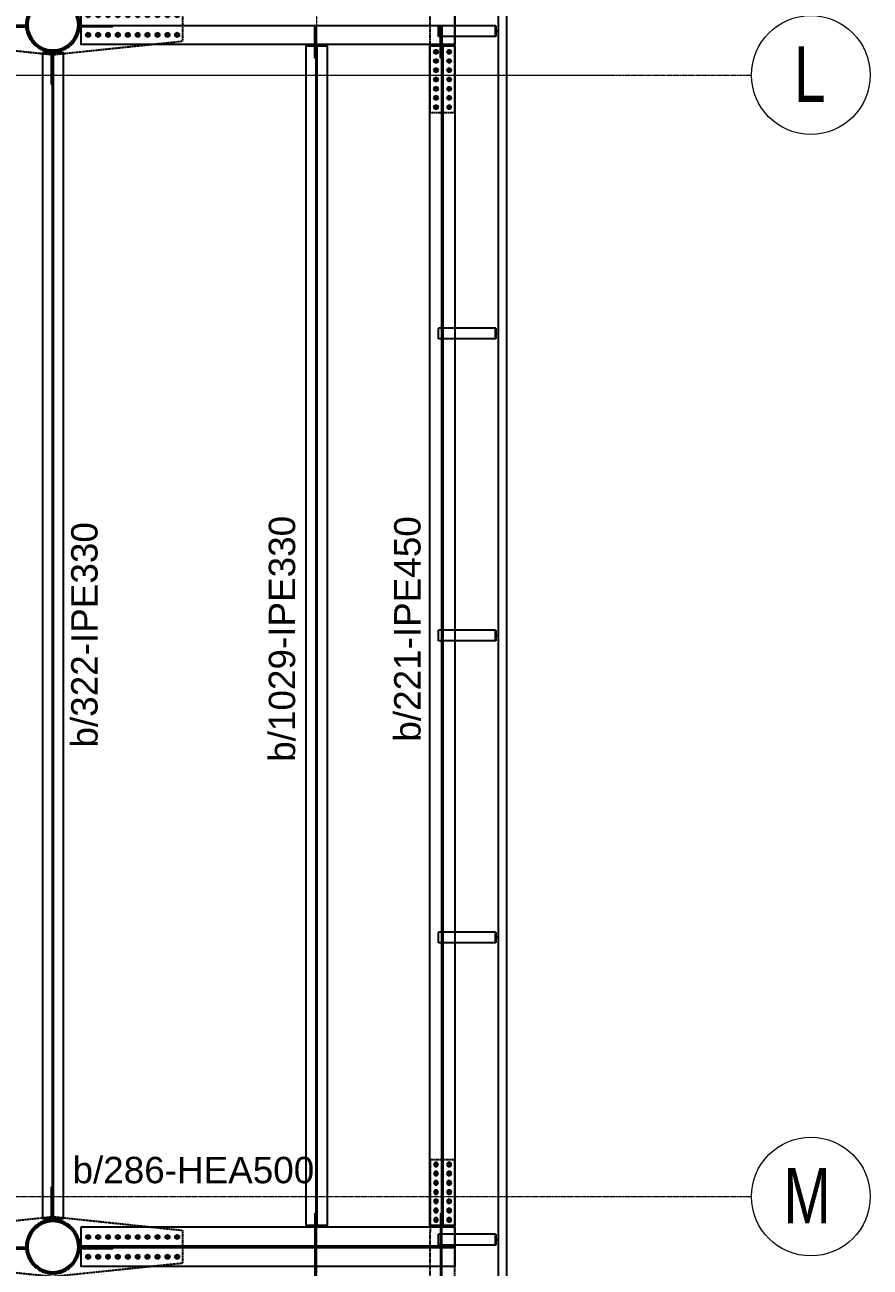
# Model space of a CAD drawing. Header units: millimetres. Extents: x -1715 to 93033, y -21962 to 25119.
# Drawn here: x 86623 to 93033, y 4103 to 13518 of the extents above; entities that cross this region are included whole.
import ezdxf
from ezdxf.enums import TextEntityAlignment as Align

# ---------------------------------------------------------------- set-up
doc = ezdxf.new("R2010")
doc.units = ezdxf.units.MM
doc.header["$LTSCALE"] = 0.4
doc.linetypes.add('DXK_LINE_DOT2', pattern=[3.9198, 1.9599, -1.9599])
doc.linetypes.add('Grid Line', pattern=[3.33375, 1.905, -0.47625, 0.47625, -0.47625])
for name, color, linetype, lineweight in [('0-1', 250, 'Continuous', 5), ('E_COLUMNAS-1', 1, 'Continuous', 25), ('E_EJES', 8, 'Continuous', 9), ('E_EJES-1', 8, 'Grid Line', 9), ('E_TEXTO', 3, 'Continuous', 9), ('E_VIGAS-1', 31, 'Continuous', 25), ('E_VIGAS-2', 252, 'Continuous', 25)]:
    doc.layers.add(name, color=color, linetype=linetype, lineweight=lineweight)
doc.layers.add('A_ALMA', color=255, linetype='Continuous')
doc.layers.add('P-PLATINA', color=6, linetype='Continuous')
doc.styles.add('Swis721 LtCn BT_1', font='swisscl.ttf', dxfattribs={"height": 0.42})
doc.styles.add('VERDANA', font='arial.ttf')

# ---------------------------------------------------------------- blocks, each defined once
blk = doc.blocks.new('EST_SFM_VIGA-METALICA-SECCION-C - EST_SFM_VIGA-METALICA-UPN160-1510871-_14_00m_N_E_-NIVEL-4 DOC')
at = {"layer": 'E_VIGAS-1'}
for p, q in [((11.677, 0.0179), (-11.6899, 0.0179)), ((-11.6899, -0.0471), (11.677, -0.0471))]:
    blk.add_line(p, q, dxfattribs=at)
blk = doc.blocks.new('DCTIB_CNI_EST_MOD-1A-FAC_0001_rvt-1-_14_00m_N_E_-NIVEL-4 DOC')
at = {"layer": 'E_VIGAS-1'}
for p, q in [((3.2605, 157.9541), (3.2605, 158.0361)), ((3.6945, 158.0361), (3.2605, 158.0361)), ((3.6945, 158.0361), (3.6945, 157.9541)), ((3.6945, 157.9541), (3.6945, 158.0361)), ((3.6945, 158.0361), (3.6954, 158.0361)), ((3.7005, 157.9926), (3.6952, 157.9926)), ((3.6953, 157.9976), (3.7005, 157.9976)), ((3.6954, 158.0361), (3.6954, 158.0083)), ((3.7005, 157.9976), (3.7144, 157.9976)), ((3.7144, 157.9926), (3.7005, 157.9926)), ((3.6945, 157.9541), (3.2605, 157.9541)), ((3.6954, 157.9541), (3.6945, 157.9541)), ((3.6954, 157.9819), (3.6954, 157.9541)), ((3.2605, 155.6628), (3.2605, 155.7448)), ((3.6945, 155.7448), (3.2605, 155.7448)), ((3.6945, 155.7448), (3.6945, 155.6628)), ((3.6945, 155.6628), (3.6945, 155.7448)), ((3.6945, 155.7448), (3.6954, 155.7448)), ((3.6954, 155.7448), (3.6954, 155.717)), ((3.6945, 155.6628), (3.2605, 155.6628)), ((3.6954, 155.6628), (3.6945, 155.6628)), ((3.7005, 155.7013), (3.6952, 155.7013)), ((3.6953, 155.7063), (3.7005, 155.7063)), ((3.6954, 155.6906), (3.6954, 155.6628)), ((3.7005, 155.7063), (3.7144, 155.7063)), ((3.7144, 155.7013), (3.7005, 155.7013)), ((3.2605, 153.3743), (3.2605, 153.4563)), ((3.6945, 153.4563), (3.2605, 153.4563)), ((3.6945, 153.3743), (3.2605, 153.3743)), ((3.6945, 153.4563), (3.6945, 153.3743)), ((3.6945, 153.3743), (3.6945, 153.4563)), ((3.6945, 153.4563), (3.6954, 153.4563)), ((3.6954, 153.3743), (3.6945, 153.3743)), ((3.7005, 153.4128), (3.6952, 153.4128)), ((3.6953, 153.4178), (3.7005, 153.4178)), ((3.6954, 153.4563), (3.6954, 153.4285)), ((3.6954, 153.4021), (3.6954, 153.3743)), ((3.7005, 153.4178), (3.7144, 153.4178)), ((3.7144, 153.4128), (3.7005, 153.4128)), ((3.2605, 151.0843), (3.2605, 151.1663)), ((3.6945, 151.1663), (3.2605, 151.1663)), ((3.6945, 151.1663), (3.6945, 151.0843)), ((3.6945, 151.0843), (3.6945, 151.1663)), ((3.6945, 151.1663), (3.6954, 151.1663)), ((3.6952, 151.1278), (3.7005, 151.1278)), ((3.7005, 151.1228), (3.6953, 151.1228)), ((3.6954, 151.1663), (3.6954, 151.1385)), ((3.6954, 151.1121), (3.6954, 151.0843)), ((3.7005, 151.1278), (3.7144, 151.1278)), ((3.7144, 151.1228), (3.7005, 151.1228)), ((3.6945, 151.0843), (3.2605, 151.0843)), ((3.6954, 151.0843), (3.6945, 151.0843)), ((3.2605, 148.7944), (3.2605, 148.8764)), ((3.6945, 148.8764), (3.2605, 148.8764)), ((3.6945, 148.8764), (3.6945, 148.7944)), ((3.6945, 148.7944), (3.6945, 148.8764)), ((3.6945, 148.8764), (3.6954, 148.8764)), ((3.6954, 148.8764), (3.6954, 148.8486)), ((3.6945, 148.7944), (3.2605, 148.7944)), ((3.6954, 148.7944), (3.6945, 148.7944)), ((3.6952, 148.8379), (3.7005, 148.8379)), ((3.7005, 148.8329), (3.6953, 148.8329)), ((3.6954, 148.8222), (3.6954, 148.7944)), ((3.7005, 148.8379), (3.7144, 148.8379)), ((3.7144, 148.8329), (3.7005, 148.8329))]:
    blk.add_line(p, q, dxfattribs=at)
for points, knots in [([(3.6954, 158.0083), (3.6954, 158.0074), (3.6955, 158.0057), (3.6957, 158.0033), (3.6962, 158.0012), (3.6969, 157.9993), (3.6983, 157.9979), (3.6997, 157.9976), (3.7005, 157.9976)], [0, 0, 0, 0, 0.142857, 0.285714, 0.428571, 0.571429, 0.785714, 1, 1, 1, 1]), ([(3.7005, 157.9976), (3.6994, 157.9976), (3.6981, 157.998), (3.6968, 157.9996), (3.6962, 158.0011), (3.6959, 158.0026), (3.6957, 158.0037), (3.6955, 158.0054), (3.6954, 158.007), (3.6954, 158.0083)], [0, 0, 0, 0, 0.285714, 0.428571, 0.571429, 0.678571, 0.732143, 0.785714, 1, 1, 1, 1]), ([(3.6954, 157.9819), (3.6954, 157.9828), (3.6955, 157.9845), (3.6957, 157.9869), (3.6962, 157.989), (3.6969, 157.9909), (3.6983, 157.9923), (3.6997, 157.9926), (3.7005, 157.9926)], [0, 0, 0, 0, 0.142857, 0.285714, 0.428571, 0.571429, 0.785714, 1, 1, 1, 1]), ([(3.7005, 157.9926), (3.6994, 157.9926), (3.6981, 157.9922), (3.6968, 157.9906), (3.6962, 157.9891), (3.6959, 157.9876), (3.6957, 157.9865), (3.6955, 157.9848), (3.6954, 157.9832), (3.6954, 157.9819)], [0, 0, 0, 0, 0.285714, 0.428571, 0.571429, 0.678571, 0.732143, 0.785714, 1, 1, 1, 1]), ([(3.6954, 155.717), (3.6954, 155.7161), (3.6955, 155.7144), (3.6957, 155.712), (3.6962, 155.7099), (3.6969, 155.7079), (3.6983, 155.7066), (3.6997, 155.7063), (3.7005, 155.7063)], [0, 0, 0, 0, 0.142857, 0.285714, 0.428571, 0.571429, 0.785714, 1, 1, 1, 1]), ([(3.7005, 155.7063), (3.6994, 155.7063), (3.6981, 155.7067), (3.6968, 155.7082), (3.6962, 155.7098), (3.6959, 155.7112), (3.6957, 155.7123), (3.6955, 155.7141), (3.6954, 155.7157), (3.6954, 155.717)], [0, 0, 0, 0, 0.285714, 0.428571, 0.571429, 0.678571, 0.732143, 0.785714, 1, 1, 1, 1]), ([(3.6954, 155.6906), (3.6954, 155.6914), (3.6955, 155.6931), (3.6957, 155.6955), (3.6962, 155.6976), (3.6969, 155.6996), (3.6983, 155.701), (3.6997, 155.7013), (3.7005, 155.7013)], [0, 0, 0, 0, 0.142857, 0.285714, 0.428571, 0.571429, 0.785714, 1, 1, 1, 1]), ([(3.7005, 155.7013), (3.6994, 155.7013), (3.6981, 155.7009), (3.6968, 155.6993), (3.6962, 155.6978), (3.6959, 155.6963), (3.6957, 155.6952), (3.6955, 155.6934), (3.6954, 155.6918), (3.6954, 155.6906)], [0, 0, 0, 0, 0.285714, 0.428571, 0.571429, 0.678571, 0.732143, 0.785714, 1, 1, 1, 1]), ([(3.6954, 153.4285), (3.6954, 153.4276), (3.6955, 153.4259), (3.6957, 153.4235), (3.6962, 153.4214), (3.6969, 153.4194), (3.6983, 153.4181), (3.6997, 153.4178), (3.7005, 153.4178)], [0, 0, 0, 0, 0.142857, 0.285714, 0.428571, 0.571429, 0.785714, 1, 1, 1, 1]), ([(3.7005, 153.4178), (3.6994, 153.4178), (3.6981, 153.4182), (3.6968, 153.4197), (3.6962, 153.4213), (3.6959, 153.4227), (3.6957, 153.4238), (3.6955, 153.4256), (3.6954, 153.4272), (3.6954, 153.4285)], [0, 0, 0, 0, 0.285714, 0.428571, 0.571429, 0.678571, 0.732143, 0.785714, 1, 1, 1, 1]), ([(3.6954, 153.4021), (3.6954, 153.4029), (3.6955, 153.4046), (3.6957, 153.407), (3.6962, 153.4091), (3.6969, 153.4111), (3.6983, 153.4125), (3.6997, 153.4128), (3.7005, 153.4128)], [0, 0, 0, 0, 0.142857, 0.285714, 0.428571, 0.571429, 0.785714, 1, 1, 1, 1]), ([(3.7005, 153.4128), (3.6994, 153.4128), (3.6981, 153.4124), (3.6968, 153.4108), (3.6962, 153.4093), (3.6959, 153.4078), (3.6957, 153.4067), (3.6955, 153.4049), (3.6954, 153.4033), (3.6954, 153.4021)], [0, 0, 0, 0, 0.285714, 0.428571, 0.571429, 0.678571, 0.732143, 0.785714, 1, 1, 1, 1]), ([(3.6954, 151.1385), (3.6954, 151.1377), (3.6955, 151.136), (3.6957, 151.1336), (3.6962, 151.1315), (3.6969, 151.1295), (3.6983, 151.1281), (3.6997, 151.1278), (3.7005, 151.1278)], [0, 0, 0, 0, 0.142857, 0.285714, 0.428571, 0.571429, 0.785714, 1, 1, 1, 1]), ([(3.7005, 151.1278), (3.6994, 151.1278), (3.6981, 151.1282), (3.6968, 151.1298), (3.6962, 151.1313), (3.6959, 151.1328), (3.6957, 151.1339), (3.6955, 151.1357), (3.6954, 151.1373), (3.6954, 151.1385)], [0, 0, 0, 0, 0.285714, 0.428571, 0.571429, 0.678571, 0.732143, 0.785714, 1, 1, 1, 1]), ([(3.6954, 151.1121), (3.6954, 151.113), (3.6955, 151.1147), (3.6957, 151.1171), (3.6962, 151.1192), (3.6969, 151.1212), (3.6983, 151.1225), (3.6997, 151.1228), (3.7005, 151.1228)], [0, 0, 0, 0, 0.142857, 0.285714, 0.428571, 0.571429, 0.785714, 1, 1, 1, 1]), ([(3.7005, 151.1228), (3.6994, 151.1228), (3.6981, 151.1224), (3.6968, 151.1209), (3.6962, 151.1193), (3.6959, 151.1179), (3.6957, 151.1168), (3.6955, 151.115), (3.6954, 151.1134), (3.6954, 151.1121)], [0, 0, 0, 0, 0.285714, 0.428571, 0.571429, 0.678571, 0.732143, 0.785714, 1, 1, 1, 1]), ([(3.6954, 148.8486), (3.6954, 148.8478), (3.6955, 148.8461), (3.6957, 148.8437), (3.6962, 148.8416), (3.6969, 148.8396), (3.6983, 148.8382), (3.6997, 148.8379), (3.7005, 148.8379)], [0, 0, 0, 0, 0.142857, 0.285714, 0.428571, 0.571429, 0.785714, 1, 1, 1, 1]), ([(3.7005, 148.8379), (3.6994, 148.8379), (3.6981, 148.8383), (3.6968, 148.8399), (3.6962, 148.8414), (3.6959, 148.8429), (3.6957, 148.844), (3.6955, 148.8457), (3.6954, 148.8473), (3.6954, 148.8486)], [0, 0, 0, 0, 0.285714, 0.428571, 0.571429, 0.678571, 0.732143, 0.785714, 1, 1, 1, 1]), ([(3.6954, 148.8222), (3.6954, 148.8231), (3.6955, 148.8248), (3.6957, 148.8272), (3.6962, 148.8293), (3.6969, 148.8312), (3.6983, 148.8326), (3.6997, 148.8329), (3.7005, 148.8329)], [0, 0, 0, 0, 0.142857, 0.285714, 0.428571, 0.571429, 0.785714, 1, 1, 1, 1]), ([(3.7005, 148.8329), (3.6994, 148.8329), (3.6981, 148.8325), (3.6968, 148.8309), (3.6962, 148.8294), (3.6959, 148.828), (3.6957, 148.8268), (3.6955, 148.8251), (3.6954, 148.8235), (3.6954, 148.8222)], [0, 0, 0, 0, 0.285714, 0.428571, 0.571429, 0.678571, 0.732143, 0.785714, 1, 1, 1, 1])]:
    blk.add_open_spline(points, degree=3, knots=knots, dxfattribs=at)
at = {"layer": 'E_VIGAS-1', "rotation": 269.9999999999999}
blk.add_blockref('EST_SFM_VIGA-METALICA-SECCION-C - EST_SFM_VIGA-METALICA-UPN160-1510871-_14_00m_N_E_-NIVEL-4 DOC', (3.7616, 153.4061), dxfattribs=at)
blk = doc.blocks.new('Grid - CNI_NOMBRE EJES-372759-_14_00m_N_E_-NIVEL-4 DOC')
at = {"layer": 'E_EJES'}
blk.add_circle((0, 0), 0.003, dxfattribs=at)
blk = doc.blocks.new('EST_SCM_COLUMNA-METALICA-SECCION-CIRCULAR - EST_SCM_COLUMNA-TUBULAR-CIRCULAR_PTEØ_16__e_12_7mm-V12-_14_00m_N_E_-NIVEL-4 DOC')
at = {"layer": 'E_COLUMNAS-1'}
for radius, start, end in [(0.2032, 0, 180), (0.1905, 0, 180), (0.2032, 180, 0), (0.1905, 180, 0)]:
    blk.add_arc((0, 0), radius, start, end, dxfattribs=at)
blk = doc.blocks.new('Bolt-72226993-2796 - 1511')
at = {"color": 253, "linetype": 'Continuous'}
for p, q in [((95976.3, 14384.4), (95991.3, 14393.1)), ((95976.3, 14367.1), (95976.3, 14384.4)), ((95991.3, 14358.5), (95976.3, 14367.1)), ((95991.3, 14393.1), (96006.3, 14384.4)), ((96006.3, 14367.1), (95991.3, 14358.5)), ((96006.3, 14384.4), (96006.3, 14367.1)), ((96051.3, 14384.4), (96066.3, 14393.1)), ((96051.3, 14367.1), (96051.3, 14384.4)), ((96066.3, 14358.5), (96051.3, 14367.1)), ((96066.3, 14393.1), (96081.3, 14384.4)), ((96081.3, 14367.1), (96066.3, 14358.5)), ((96081.3, 14384.4), (96081.3, 14367.1)), ((96126.3, 14384.4), (96141.3, 14393.1)), ((96126.3, 14367.1), (96126.3, 14384.4)), ((96141.3, 14358.5), (96126.3, 14367.1)), ((96141.3, 14393.1), (96156.3, 14384.4)), ((96156.3, 14367.1), (96141.3, 14358.5)), ((96156.3, 14384.4), (96156.3, 14367.1)), ((96201.3, 14384.4), (96216.3, 14393.1)), ((96201.3, 14367.1), (96201.3, 14384.4)), ((96216.3, 14358.5), (96201.3, 14367.1)), ((96216.3, 14393.1), (96231.3, 14384.4)), ((96231.3, 14367.1), (96216.3, 14358.5)), ((96231.3, 14384.4), (96231.3, 14367.1)), ((96276.3, 14384.4), (96291.3, 14393.1)), ((96276.3, 14367.1), (96276.3, 14384.4)), ((96291.3, 14358.5), (96276.3, 14367.1)), ((96291.3, 14393.1), (96306.3, 14384.4)), ((96306.3, 14367.1), (96291.3, 14358.5)), ((96306.3, 14384.4), (96306.3, 14367.1)), ((96351.3, 14384.4), (96366.3, 14393.1)), ((96351.3, 14367.1), (96351.3, 14384.4)), ((96366.3, 14358.5), (96351.3, 14367.1)), ((96366.3, 14393.1), (96381.3, 14384.4)), ((96381.3, 14367.1), (96366.3, 14358.5)), ((96381.3, 14384.4), (96381.3, 14367.1)), ((96426.3, 14384.4), (96441.3, 14393.1)), ((96426.3, 14367.1), (96426.3, 14384.4)), ((96441.3, 14358.5), (96426.3, 14367.1)), ((96441.3, 14393.1), (96456.3, 14384.4)), ((96456.3, 14367.1), (96441.3, 14358.5)), ((96456.3, 14384.4), (96456.3, 14367.1)), ((96501.3, 14384.4), (96516.3, 14393.1)), ((96501.3, 14367.1), (96501.3, 14384.4)), ((96516.3, 14358.5), (96501.3, 14367.1)), ((96516.3, 14393.1), (96531.3, 14384.4)), ((96531.3, 14367.1), (96516.3, 14358.5)), ((96531.3, 14384.4), (96531.3, 14367.1)), ((96576.3, 14384.4), (96591.3, 14393.1)), ((96576.3, 14367.1), (96576.3, 14384.4)), ((96591.3, 14358.5), (96576.3, 14367.1)), ((96591.3, 14393.1), (96606.3, 14384.4)), ((96606.3, 14367.1), (96591.3, 14358.5)), ((96606.3, 14384.4), (96606.3, 14367.1)), ((96651.3, 14384.4), (96666.3, 14393.1)), ((96651.3, 14367.1), (96651.3, 14384.4)), ((96666.3, 14358.5), (96651.3, 14367.1)), ((96666.3, 14393.1), (96681.3, 14384.4)), ((96681.3, 14367.1), (96666.3, 14358.5)), ((96681.3, 14384.4), (96681.3, 14367.1)), ((95976.3, 14234.4), (95991.3, 14243.1)), ((95976.3, 14217.1), (95976.3, 14234.4)), ((95991.3, 14208.5), (95976.3, 14217.1)), ((95991.3, 14243.1), (96006.3, 14234.4)), ((96006.3, 14217.1), (95991.3, 14208.5)), ((96006.3, 14234.4), (96006.3, 14217.1)), ((96051.3, 14234.4), (96066.3, 14243.1)), ((96051.3, 14217.1), (96051.3, 14234.4)), ((96066.3, 14208.5), (96051.3, 14217.1)), ((96066.3, 14243.1), (96081.3, 14234.4)), ((96081.3, 14217.1), (96066.3, 14208.5)), ((96081.3, 14234.4), (96081.3, 14217.1)), ((96126.3, 14234.4), (96141.3, 14243.1)), ((96126.3, 14217.1), (96126.3, 14234.4)), ((96141.3, 14208.5), (96126.3, 14217.1)), ((96141.3, 14243.1), (96156.3, 14234.4)), ((96156.3, 14217.1), (96141.3, 14208.5)), ((96156.3, 14234.4), (96156.3, 14217.1)), ((96201.3, 14234.4), (96216.3, 14243.1)), ((96201.3, 14217.1), (96201.3, 14234.4)), ((96216.3, 14208.5), (96201.3, 14217.1)), ((96216.3, 14243.1), (96231.3, 14234.4)), ((96231.3, 14217.1), (96216.3, 14208.5)), ((96231.3, 14234.4), (96231.3, 14217.1)), ((96276.3, 14234.4), (96291.3, 14243.1)), ((96276.3, 14217.1), (96276.3, 14234.4)), ((96291.3, 14208.5), (96276.3, 14217.1)), ((96291.3, 14243.1), (96306.3, 14234.4)), ((96306.3, 14217.1), (96291.3, 14208.5)), ((96306.3, 14234.4), (96306.3, 14217.1)), ((96351.3, 14234.4), (96366.3, 14243.1)), ((96351.3, 14217.1), (96351.3, 14234.4)), ((96366.3, 14208.5), (96351.3, 14217.1)), ((96366.3, 14243.1), (96381.3, 14234.4)), ((96381.3, 14217.1), (96366.3, 14208.5)), ((96381.3, 14234.4), (96381.3, 14217.1)), ((96426.3, 14234.4), (96441.3, 14243.1)), ((96426.3, 14217.1), (96426.3, 14234.4)), ((96441.3, 14208.5), (96426.3, 14217.1)), ((96441.3, 14243.1), (96456.3, 14234.4)), ((96456.3, 14217.1), (96441.3, 14208.5)), ((96456.3, 14234.4), (96456.3, 14217.1)), ((96501.3, 14234.4), (96516.3, 14243.1)), ((96501.3, 14217.1), (96501.3, 14234.4)), ((96516.3, 14208.5), (96501.3, 14217.1)), ((96516.3, 14243.1), (96531.3, 14234.4)), ((96531.3, 14217.1), (96516.3, 14208.5)), ((96531.3, 14234.4), (96531.3, 14217.1)), ((96576.3, 14234.4), (96591.3, 14243.1)), ((96576.3, 14217.1), (96576.3, 14234.4)), ((96591.3, 14208.5), (96576.3, 14217.1)), ((96591.3, 14243.1), (96606.3, 14234.4)), ((96606.3, 14217.1), (96591.3, 14208.5)), ((96606.3, 14234.4), (96606.3, 14217.1)), ((96651.3, 14234.4), (96666.3, 14243.1)), ((96651.3, 14217.1), (96651.3, 14234.4)), ((96666.3, 14208.5), (96651.3, 14217.1)), ((96666.3, 14243.1), (96681.3, 14234.4)), ((96681.3, 14217.1), (96666.3, 14208.5)), ((96681.3, 14234.4), (96681.3, 14217.1))]:
    blk.add_line(p, q, dxfattribs=at)
for centre, radius, start, end in [((95991.3, 14375.8), 11.5, 18, 198), ((95991.3, 14375.8), 11.5, 198, 18), ((95991.3, 14375.8), 10, 90, 270), ((95991.3, 14375.8), 10, 270, 90), ((96066.3, 14375.8), 11.5, 18, 198), ((96066.3, 14375.8), 11.5, 198, 18), ((96066.3, 14375.8), 10, 90, 270), ((96066.3, 14375.8), 10, 270, 90), ((96141.3, 14375.8), 11.5, 18, 198), ((96141.3, 14375.8), 11.5, 198, 18), ((96141.3, 14375.8), 10, 90, 270), ((96141.3, 14375.8), 10, 270, 90), ((96216.3, 14375.8), 11.5, 18, 198), ((96216.3, 14375.8), 11.5, 198, 18), ((96216.3, 14375.8), 10, 90, 270), ((96216.3, 14375.8), 10, 270, 90), ((96291.3, 14375.8), 11.5, 18, 198), ((96291.3, 14375.8), 11.5, 198, 18), ((96291.3, 14375.8), 10, 90, 270), ((96291.3, 14375.8), 10, 270, 90), ((96366.3, 14375.8), 11.5, 18, 198), ((96366.3, 14375.8), 11.5, 198, 18), ((96366.3, 14375.8), 10, 90, 270), ((96366.3, 14375.8), 10, 270, 90), ((96441.3, 14375.8), 11.5, 18, 198), ((96441.3, 14375.8), 11.5, 198, 18), ((96441.3, 14375.8), 10, 90, 270), ((96441.3, 14375.8), 10, 270, 90), ((96516.3, 14375.8), 11.5, 18, 198), ((96516.3, 14375.8), 11.5, 198, 18), ((96516.3, 14375.8), 10, 90, 270), ((96516.3, 14375.8), 10, 270, 90), ((96591.3, 14375.8), 11.5, 18, 198), ((96591.3, 14375.8), 11.5, 198, 18), ((96591.3, 14375.8), 10, 90, 270), ((96591.3, 14375.8), 10, 270, 90), ((96666.3, 14375.8), 11.5, 18, 198), ((96666.3, 14375.8), 11.5, 198, 18), ((96666.3, 14375.8), 10, 90, 270), ((96666.3, 14375.8), 10, 270, 90), ((95991.3, 14225.8), 11.5, 18, 198), ((95991.3, 14225.8), 11.5, 198, 18), ((95991.3, 14225.8), 10, 90, 270), ((95991.3, 14225.8), 10, 270, 90), ((96066.3, 14225.8), 11.5, 18, 198), ((96066.3, 14225.8), 11.5, 198, 18), ((96066.3, 14225.8), 10, 90, 270), ((96066.3, 14225.8), 10, 270, 90), ((96141.3, 14225.8), 11.5, 18, 198), ((96141.3, 14225.8), 11.5, 198, 18), ((96141.3, 14225.8), 10, 90, 270), ((96141.3, 14225.8), 10, 270, 90), ((96216.3, 14225.8), 11.5, 18, 198), ((96216.3, 14225.8), 11.5, 198, 18), ((96216.3, 14225.8), 10, 90, 270), ((96216.3, 14225.8), 10, 270, 90), ((96291.3, 14225.8), 11.5, 18, 198), ((96291.3, 14225.8), 11.5, 198, 18), ((96291.3, 14225.8), 10, 90, 270), ((96291.3, 14225.8), 10, 270, 90), ((96366.3, 14225.8), 11.5, 18, 198), ((96366.3, 14225.8), 11.5, 198, 18), ((96366.3, 14225.8), 10, 90, 270), ((96366.3, 14225.8), 10, 270, 90), ((96441.3, 14225.8), 11.5, 18, 198), ((96441.3, 14225.8), 11.5, 198, 18), ((96441.3, 14225.8), 10, 90, 270), ((96441.3, 14225.8), 10, 270, 90), ((96516.3, 14225.8), 11.5, 18, 198), ((96516.3, 14225.8), 11.5, 198, 18), ((96516.3, 14225.8), 10, 90, 270), ((96516.3, 14225.8), 10, 270, 90), ((96591.3, 14225.8), 11.5, 18, 198), ((96591.3, 14225.8), 11.5, 198, 18), ((96591.3, 14225.8), 10, 90, 270), ((96591.3, 14225.8), 10, 270, 90), ((96666.3, 14225.8), 11.5, 18, 198), ((96666.3, 14225.8), 11.5, 198, 18), ((96666.3, 14225.8), 10, 90, 270), ((96666.3, 14225.8), 10, 270, 90)]:
    blk.add_arc(centre, radius, start, end, dxfattribs=at)
blk = doc.blocks.new('Part-72226993-2798 - 1511')
at = {"color": 253, "linetype": 'DXK_LINE_DOT2'}
for p, q in [((94740.4, 14425.8), (95723.1, 14530)), ((95723.1, 14530), (96706.3, 14426.1)), ((94740.4, 14175.8), (94740.4, 14425.8)), ((96706.3, 14426.1), (96706.3, 14176.1)), ((95723.3, 14074), (94740.4, 14175.8)), ((96706.3, 14176.1), (95723.3, 14074))]:
    blk.add_line(p, q, dxfattribs=at)
for start, end in [(80, 260), (260, 80)]:
    blk.add_arc((95723.3, 14302), 206, start, end, dxfattribs=at)
blk = doc.blocks.new('Part-72226993-2814 - 1511')
at = {"color": 253, "linetype": 'DXK_LINE_DOT2'}
for p, q in [((94744.4, 23685.7), (95727.1, 23789.9)), ((95727.1, 23789.9), (96710.3, 23686)), ((94744.4, 23435.7), (94744.4, 23685.7)), ((96710.3, 23686), (96710.3, 23436)), ((95727.3, 23333.9), (94744.4, 23435.7)), ((96710.3, 23436), (95727.3, 23333.9))]:
    blk.add_line(p, q, dxfattribs=at)
for start, end in [(80, 260), (260, 80)]:
    blk.add_arc((95727.3, 23561.9), 206, start, end, dxfattribs=at)
blk = doc.blocks.new('Bolt-72226993-2820 - 1511')
at = {"color": 253, "linetype": 'Continuous'}
for p, q in [((95980.3, 23644.4), (95995.3, 23653)), ((95980.3, 23627), (95980.3, 23644.4)), ((95995.3, 23653), (96010.3, 23644.4)), ((96010.3, 23644.4), (96010.3, 23627)), ((96055.3, 23644.4), (96070.3, 23653)), ((96055.3, 23627), (96055.3, 23644.4)), ((96070.3, 23653), (96085.3, 23644.4)), ((96085.3, 23644.4), (96085.3, 23627)), ((96130.3, 23644.4), (96145.3, 23653)), ((96130.3, 23627), (96130.3, 23644.4)), ((96145.3, 23653), (96160.3, 23644.4)), ((96160.3, 23644.4), (96160.3, 23627)), ((96205.3, 23644.4), (96220.3, 23653)), ((96205.3, 23627), (96205.3, 23644.4)), ((96220.3, 23653), (96235.3, 23644.4)), ((96235.3, 23644.4), (96235.3, 23627)), ((96280.3, 23644.4), (96295.3, 23653)), ((96280.3, 23627), (96280.3, 23644.4)), ((96295.3, 23653), (96310.3, 23644.4)), ((96310.3, 23644.4), (96310.3, 23627)), ((96355.3, 23644.4), (96370.3, 23653)), ((96355.3, 23627), (96355.3, 23644.4)), ((96370.3, 23653), (96385.3, 23644.4)), ((96385.3, 23644.4), (96385.3, 23627)), ((96430.3, 23644.4), (96445.3, 23653)), ((96430.3, 23627), (96430.3, 23644.4)), ((96445.3, 23653), (96460.3, 23644.4)), ((96460.3, 23644.4), (96460.3, 23627)), ((96505.3, 23644.4), (96520.3, 23653)), ((96505.3, 23627), (96505.3, 23644.4)), ((96520.3, 23653), (96535.3, 23644.4)), ((96535.3, 23644.4), (96535.3, 23627)), ((96580.3, 23644.4), (96595.3, 23653)), ((96580.3, 23627), (96580.3, 23644.4)), ((96595.3, 23653), (96610.3, 23644.4)), ((96610.3, 23644.4), (96610.3, 23627)), ((96655.3, 23644.4), (96670.3, 23653)), ((96655.3, 23627), (96655.3, 23644.4)), ((96670.3, 23653), (96685.3, 23644.4)), ((96685.3, 23644.4), (96685.3, 23627)), ((95995.3, 23618.4), (95980.3, 23627)), ((96010.3, 23627), (95995.3, 23618.4)), ((96070.3, 23618.4), (96055.3, 23627)), ((96085.3, 23627), (96070.3, 23618.4)), ((96145.3, 23618.4), (96130.3, 23627)), ((96160.3, 23627), (96145.3, 23618.4)), ((96220.3, 23618.4), (96205.3, 23627)), ((96235.3, 23627), (96220.3, 23618.4)), ((96295.3, 23618.4), (96280.3, 23627)), ((96310.3, 23627), (96295.3, 23618.4)), ((96370.3, 23618.4), (96355.3, 23627)), ((96385.3, 23627), (96370.3, 23618.4)), ((96445.3, 23618.4), (96430.3, 23627)), ((96460.3, 23627), (96445.3, 23618.4)), ((96520.3, 23618.4), (96505.3, 23627)), ((96535.3, 23627), (96520.3, 23618.4)), ((96595.3, 23618.4), (96580.3, 23627)), ((96610.3, 23627), (96595.3, 23618.4)), ((96670.3, 23618.4), (96655.3, 23627)), ((96685.3, 23627), (96670.3, 23618.4)), ((95980.3, 23494.4), (95995.3, 23503)), ((95980.3, 23477), (95980.3, 23494.4)), ((95995.3, 23468.4), (95980.3, 23477)), ((95995.3, 23503), (96010.3, 23494.4)), ((96010.3, 23477), (95995.3, 23468.4)), ((96010.3, 23494.4), (96010.3, 23477)), ((96055.3, 23494.4), (96070.3, 23503)), ((96055.3, 23477), (96055.3, 23494.4)), ((96070.3, 23468.4), (96055.3, 23477)), ((96070.3, 23503), (96085.3, 23494.4)), ((96085.3, 23477), (96070.3, 23468.4)), ((96085.3, 23494.4), (96085.3, 23477)), ((96130.3, 23494.4), (96145.3, 23503)), ((96130.3, 23477), (96130.3, 23494.4)), ((96145.3, 23468.4), (96130.3, 23477)), ((96145.3, 23503), (96160.3, 23494.4)), ((96160.3, 23477), (96145.3, 23468.4)), ((96160.3, 23494.4), (96160.3, 23477)), ((96205.3, 23494.4), (96220.3, 23503)), ((96205.3, 23477), (96205.3, 23494.4)), ((96220.3, 23468.4), (96205.3, 23477)), ((96220.3, 23503), (96235.3, 23494.4)), ((96235.3, 23477), (96220.3, 23468.4)), ((96235.3, 23494.4), (96235.3, 23477)), ((96280.3, 23494.4), (96295.3, 23503)), ((96280.3, 23477), (96280.3, 23494.4)), ((96295.3, 23468.4), (96280.3, 23477)), ((96295.3, 23503), (96310.3, 23494.4)), ((96310.3, 23477), (96295.3, 23468.4)), ((96310.3, 23494.4), (96310.3, 23477)), ((96355.3, 23494.4), (96370.3, 23503)), ((96355.3, 23477), (96355.3, 23494.4)), ((96370.3, 23468.4), (96355.3, 23477)), ((96370.3, 23503), (96385.3, 23494.4)), ((96385.3, 23477), (96370.3, 23468.4)), ((96385.3, 23494.4), (96385.3, 23477)), ((96430.3, 23494.4), (96445.3, 23503)), ((96430.3, 23477), (96430.3, 23494.4)), ((96445.3, 23468.4), (96430.3, 23477)), ((96445.3, 23503), (96460.3, 23494.4)), ((96460.3, 23477), (96445.3, 23468.4)), ((96460.3, 23494.4), (96460.3, 23477)), ((96505.3, 23494.4), (96520.3, 23503)), ((96505.3, 23477), (96505.3, 23494.4)), ((96520.3, 23468.4), (96505.3, 23477)), ((96520.3, 23503), (96535.3, 23494.4)), ((96535.3, 23477), (96520.3, 23468.4)), ((96535.3, 23494.4), (96535.3, 23477)), ((96580.3, 23494.4), (96595.3, 23503)), ((96580.3, 23477), (96580.3, 23494.4)), ((96595.3, 23468.4), (96580.3, 23477)), ((96595.3, 23503), (96610.3, 23494.4)), ((96610.3, 23477), (96595.3, 23468.4)), ((96610.3, 23494.4), (96610.3, 23477)), ((96655.3, 23494.4), (96670.3, 23503)), ((96655.3, 23477), (96655.3, 23494.4)), ((96670.3, 23468.4), (96655.3, 23477)), ((96670.3, 23503), (96685.3, 23494.4)), ((96685.3, 23477), (96670.3, 23468.4)), ((96685.3, 23494.4), (96685.3, 23477))]:
    blk.add_line(p, q, dxfattribs=at)
for centre, radius, start, end in [((95995.3, 23635.7), 11.5, 18, 198), ((95995.3, 23635.7), 11.5, 198, 18), ((95995.3, 23635.7), 10, 90, 270), ((95995.3, 23635.7), 10, 270, 90), ((96070.3, 23635.7), 11.5, 18, 198), ((96070.3, 23635.7), 11.5, 198, 18), ((96070.3, 23635.7), 10, 90, 270), ((96070.3, 23635.7), 10, 270, 90), ((96145.3, 23635.7), 11.5, 18, 198), ((96145.3, 23635.7), 11.5, 198, 18), ((96145.3, 23635.7), 10, 90, 270), ((96145.3, 23635.7), 10, 270, 90), ((96220.3, 23635.7), 11.5, 18, 198), ((96220.3, 23635.7), 11.5, 198, 18), ((96220.3, 23635.7), 10, 90, 270), ((96220.3, 23635.7), 10, 270, 90), ((96295.3, 23635.7), 11.5, 18, 198), ((96295.3, 23635.7), 11.5, 198, 18), ((96295.3, 23635.7), 10, 90, 270), ((96295.3, 23635.7), 10, 270, 90), ((96370.3, 23635.7), 11.5, 18, 198), ((96370.3, 23635.7), 11.5, 198, 18), ((96370.3, 23635.7), 10, 90, 270), ((96370.3, 23635.7), 10, 270, 90), ((96445.3, 23635.7), 11.5, 18, 198), ((96445.3, 23635.7), 11.5, 198, 18), ((96445.3, 23635.7), 10, 90, 270), ((96445.3, 23635.7), 10, 270, 90), ((96520.3, 23635.7), 11.5, 18, 198), ((96520.3, 23635.7), 11.5, 198, 18), ((96520.3, 23635.7), 10, 90, 270), ((96520.3, 23635.7), 10, 270, 90), ((96595.3, 23635.7), 11.5, 18, 198), ((96595.3, 23635.7), 11.5, 198, 18), ((96595.3, 23635.7), 10, 90, 270), ((96595.3, 23635.7), 10, 270, 90), ((96670.3, 23635.7), 11.5, 18, 198), ((96670.3, 23635.7), 11.5, 198, 18), ((96670.3, 23635.7), 10, 90, 270), ((96670.3, 23635.7), 10, 270, 90), ((95995.3, 23485.7), 11.5, 18, 198), ((95995.3, 23485.7), 11.5, 198, 18), ((95995.3, 23485.7), 10, 90, 270), ((95995.3, 23485.7), 10, 270, 90), ((96070.3, 23485.7), 11.5, 18, 198), ((96070.3, 23485.7), 11.5, 198, 18), ((96070.3, 23485.7), 10, 90, 270), ((96070.3, 23485.7), 10, 270, 90), ((96145.3, 23485.7), 11.5, 18, 198), ((96145.3, 23485.7), 11.5, 198, 18), ((96145.3, 23485.7), 10, 90, 270), ((96145.3, 23485.7), 10, 270, 90), ((96220.3, 23485.7), 11.5, 18, 198), ((96220.3, 23485.7), 11.5, 198, 18), ((96220.3, 23485.7), 10, 90, 270), ((96220.3, 23485.7), 10, 270, 90), ((96295.3, 23485.7), 11.5, 18, 198), ((96295.3, 23485.7), 11.5, 198, 18), ((96295.3, 23485.7), 10, 90, 270), ((96295.3, 23485.7), 10, 270, 90), ((96370.3, 23485.7), 11.5, 18, 198), ((96370.3, 23485.7), 11.5, 198, 18), ((96370.3, 23485.7), 10, 90, 270), ((96370.3, 23485.7), 10, 270, 90), ((96445.3, 23485.7), 11.5, 18, 198), ((96445.3, 23485.7), 11.5, 198, 18), ((96445.3, 23485.7), 10, 90, 270), ((96445.3, 23485.7), 10, 270, 90), ((96520.3, 23485.7), 11.5, 18, 198), ((96520.3, 23485.7), 11.5, 198, 18), ((96520.3, 23485.7), 10, 90, 270), ((96520.3, 23485.7), 10, 270, 90), ((96595.3, 23485.7), 11.5, 18, 198), ((96595.3, 23485.7), 11.5, 198, 18), ((96595.3, 23485.7), 10, 90, 270), ((96595.3, 23485.7), 10, 270, 90), ((96670.3, 23485.7), 11.5, 18, 198), ((96670.3, 23485.7), 11.5, 198, 18), ((96670.3, 23485.7), 10, 90, 270), ((96670.3, 23485.7), 10, 270, 90)]:
    blk.add_arc(centre, radius, start, end, dxfattribs=at)
blk = doc.blocks.new('Bolt-72226993-2787 - 1511')
at = {"color": 253, "linetype": 'Continuous'}
for p, q in [((98609.6, 23360.2), (98618.2, 23375.2)), ((98618.2, 23345.2), (98609.6, 23360.2)), ((98618.2, 23375.2), (98635.5, 23375.2)), ((98635.5, 23375.2), (98644.2, 23360.2)), ((98644.2, 23360.2), (98635.5, 23345.2)), ((98709.6, 23360.2), (98718.2, 23375.2)), ((98718.2, 23345.2), (98709.6, 23360.2)), ((98718.2, 23375.2), (98735.5, 23375.2)), ((98735.5, 23375.2), (98744.2, 23360.2)), ((98744.2, 23360.2), (98735.5, 23345.2)), ((98609.6, 23290.2), (98618.2, 23305.2)), ((98618.2, 23275.2), (98609.6, 23290.2)), ((98635.5, 23345.2), (98618.2, 23345.2)), ((98618.2, 23305.2), (98635.5, 23305.2)), ((98635.5, 23275.2), (98618.2, 23275.2)), ((98635.5, 23305.2), (98644.2, 23290.2)), ((98644.2, 23290.2), (98635.5, 23275.2)), ((98709.6, 23290.2), (98718.2, 23305.2)), ((98718.2, 23275.2), (98709.6, 23290.2)), ((98735.5, 23345.2), (98718.2, 23345.2)), ((98718.2, 23305.2), (98735.5, 23305.2)), ((98735.5, 23275.2), (98718.2, 23275.2)), ((98735.5, 23305.2), (98744.2, 23290.2)), ((98744.2, 23290.2), (98735.5, 23275.2)), ((98609.6, 23220.2), (98618.2, 23235.2)), ((98618.2, 23205.2), (98609.6, 23220.2)), ((98609.6, 23150.2), (98618.2, 23165.2)), ((98618.2, 23235.2), (98635.5, 23235.2)), ((98635.5, 23205.2), (98618.2, 23205.2)), ((98618.2, 23165.2), (98635.5, 23165.2)), ((98635.5, 23235.2), (98644.2, 23220.2)), ((98644.2, 23220.2), (98635.5, 23205.2)), ((98635.5, 23165.2), (98644.2, 23150.2)), ((98709.6, 23220.2), (98718.2, 23235.2)), ((98718.2, 23205.2), (98709.6, 23220.2)), ((98709.6, 23150.2), (98718.2, 23165.2)), ((98718.2, 23235.2), (98735.5, 23235.2)), ((98735.5, 23205.2), (98718.2, 23205.2)), ((98718.2, 23165.2), (98735.5, 23165.2)), ((98735.5, 23235.2), (98744.2, 23220.2)), ((98744.2, 23220.2), (98735.5, 23205.2)), ((98735.5, 23165.2), (98744.2, 23150.2)), ((98618.2, 23135.2), (98609.6, 23150.2)), ((98609.6, 23080.2), (98618.2, 23095.2)), ((98618.2, 23065.2), (98609.6, 23080.2)), ((98635.5, 23135.2), (98618.2, 23135.2)), ((98618.2, 23095.2), (98635.5, 23095.2)), ((98644.2, 23150.2), (98635.5, 23135.2)), ((98635.5, 23095.2), (98644.2, 23080.2)), ((98644.2, 23080.2), (98635.5, 23065.2)), ((98718.2, 23135.2), (98709.6, 23150.2)), ((98709.6, 23080.2), (98718.2, 23095.2)), ((98718.2, 23065.2), (98709.6, 23080.2)), ((98735.5, 23135.2), (98718.2, 23135.2)), ((98718.2, 23095.2), (98735.5, 23095.2)), ((98744.2, 23150.2), (98735.5, 23135.2)), ((98735.5, 23095.2), (98744.2, 23080.2)), ((98744.2, 23080.2), (98735.5, 23065.2)), ((98609.6, 23010.2), (98618.2, 23025.2)), ((98618.2, 22995.2), (98609.6, 23010.2)), ((98635.5, 23065.2), (98618.2, 23065.2)), ((98618.2, 23025.2), (98635.5, 23025.2)), ((98635.5, 22995.2), (98618.2, 22995.2)), ((98635.5, 23025.2), (98644.2, 23010.2)), ((98644.2, 23010.2), (98635.5, 22995.2)), ((98709.6, 23010.2), (98718.2, 23025.2)), ((98718.2, 22995.2), (98709.6, 23010.2)), ((98735.5, 23065.2), (98718.2, 23065.2)), ((98718.2, 23025.2), (98735.5, 23025.2)), ((98735.5, 22995.2), (98718.2, 22995.2)), ((98735.5, 23025.2), (98744.2, 23010.2)), ((98744.2, 23010.2), (98735.5, 22995.2)), ((98609.6, 22940.2), (98618.2, 22955.2)), ((98618.2, 22925.2), (98609.6, 22940.2)), ((98618.2, 22955.2), (98635.5, 22955.2)), ((98635.5, 22925.2), (98618.2, 22925.2)), ((98635.5, 22955.2), (98644.2, 22940.2)), ((98644.2, 22940.2), (98635.5, 22925.2)), ((98709.6, 22940.2), (98718.2, 22955.2)), ((98718.2, 22925.2), (98709.6, 22940.2)), ((98718.2, 22955.2), (98735.5, 22955.2)), ((98735.5, 22925.2), (98718.2, 22925.2)), ((98735.5, 22955.2), (98744.2, 22940.2)), ((98744.2, 22940.2), (98735.5, 22925.2))]:
    blk.add_line(p, q, dxfattribs=at)
for centre, radius, start, end in [((98626.9, 23360.2), 11, 108, 288), ((98626.9, 23360.2), 10, 0, 180), ((98626.9, 23360.2), 10, 180, 0), ((98626.9, 23360.2), 11, 288, 108), ((98726.9, 23360.2), 11, 108, 288), ((98726.9, 23360.2), 10, 0, 180), ((98726.9, 23360.2), 10, 180, 0), ((98726.9, 23360.2), 11, 288, 108), ((98626.9, 23290.2), 11, 108, 288), ((98626.9, 23290.2), 10, 0, 180), ((98626.9, 23290.2), 10, 180, 0), ((98626.9, 23290.2), 11, 288, 108), ((98726.9, 23290.2), 11, 108, 288), ((98726.9, 23290.2), 10, 0, 180), ((98726.9, 23290.2), 10, 180, 0), ((98726.9, 23290.2), 11, 288, 108), ((98626.9, 23220.2), 11, 108, 288), ((98626.9, 23220.2), 10, 0, 180), ((98626.9, 23220.2), 10, 180, 0), ((98626.9, 23220.2), 11, 288, 108), ((98626.9, 23150.2), 11, 288, 108), ((98726.9, 23220.2), 11, 108, 288), ((98726.9, 23220.2), 10, 0, 180), ((98726.9, 23220.2), 10, 180, 0), ((98726.9, 23220.2), 11, 288, 108), ((98726.9, 23150.2), 11, 288, 108), ((98626.9, 23150.2), 11, 108, 288), ((98626.9, 23080.2), 11, 108, 288), ((98626.9, 23150.2), 10, 0, 180), ((98626.9, 23150.2), 10, 180, 0), ((98626.9, 23080.2), 10, 0, 180), ((98626.9, 23080.2), 10, 180, 0), ((98626.9, 23080.2), 11, 288, 108), ((98726.9, 23150.2), 11, 108, 288), ((98726.9, 23080.2), 11, 108, 288), ((98726.9, 23150.2), 10, 0, 180), ((98726.9, 23150.2), 10, 180, 0), ((98726.9, 23080.2), 10, 0, 180), ((98726.9, 23080.2), 10, 180, 0), ((98726.9, 23080.2), 11, 288, 108), ((98626.9, 23010.2), 11, 108, 288), ((98626.9, 23010.2), 10, 0, 180), ((98626.9, 23010.2), 10, 180, 0), ((98626.9, 23010.2), 11, 288, 108), ((98726.9, 23010.2), 11, 108, 288), ((98726.9, 23010.2), 10, 0, 180), ((98726.9, 23010.2), 10, 180, 0), ((98726.9, 23010.2), 11, 288, 108), ((98626.9, 22940.2), 11, 108, 288), ((98626.9, 22940.2), 10, 0, 180), ((98626.9, 22940.2), 10, 180, 0), ((98626.9, 22940.2), 11, 288, 108), ((98726.9, 22940.2), 11, 108, 288), ((98726.9, 22940.2), 10, 0, 180), ((98726.9, 22940.2), 10, 180, 0), ((98726.9, 22940.2), 11, 288, 108)]:
    blk.add_arc(centre, radius, start, end, dxfattribs=at)
blk = doc.blocks.new('Part-72226993-3946 - 1511')
at = {"color": 253, "linetype": 'DXK_LINE_DOT2'}
for p, q in [((98582, 24221.3), (98580.7, 22900.4)), ((98770.7, 24221.5), (98582, 24221.3)), ((98770.7, 22900.2), (98770.7, 24221.5)), ((98580.7, 22900.4), (98770.7, 22900.2))]:
    blk.add_line(p, q, dxfattribs=at)

msp = doc.modelspace()

# ---------------------------------------------------------------- linework, layer by layer
at = {"layer": 'A_ALMA'}
for p, q in [((87049.2, 13512.4), (89884.5, 13512.4)), ((86832.2, 4471.6), (86832.2, 13305.2)), ((86839.7, 4471.6), (86839.7, 13305.2)), ((88832.2, 4418.4), (88832.2, 13358.4)), ((88839.7, 4418.4), (88839.7, 13358.4)), ((89784.9, 4418.4), (89784.9, 13358.4)), ((89794.3, 4418.4), (89794.3, 13358.4)), ((87049.2, 4264.4), (89884.5, 4264.4)), ((87049.2, 4252.4), (89884.5, 4252.4))]:
    msp.add_line(p, q, dxfattribs=at)
at = {"layer": 'E_EJES-1'}
for p, q in [((88836, -6383.3), (88836, 24219.3)), ((-814.6, 13138.1), (92132.7, 13138.1)), ((1374.7, 13138.1), (91086.9, 13138.1)), ((-814.6, 4638.1), (92132.7, 4638.1))]:
    msp.add_line(p, q, dxfattribs=at)
at = {"layer": 'E_VIGAS-2'}
for points in [[(87049.2, 13668.4), (89884.5, 13668.4), (89884.5, 13368.4), (87049.2, 13368.4)], [(86756, 13305.2), (86756, 4471.6), (86916, 4471.6), (86916, 13305.2)], [(88756, 4418.4), (88756, 13358.4), (88916, 13358.4), (88916, 4418.4)], [(87049.2, 4408.4), (89884.5, 4408.4), (89884.5, 4108.4), (87049.2, 4108.4)]]:
    msp.add_lwpolyline(points, close=True, dxfattribs=at)
msp.add_lwpolyline([(89884.6, 4418.4), (89694.6, 4418.4), (89694.6, 13358.4), (89884.5, 13358.4), (89884.6, 4418.4)], dxfattribs=at)
at = {"layer": 'P-PLATINA'}
for points in [[(86630, 13502.4), (86630, 13512.4), (86386, 13512.4), (86386, 13502.4)], [(87041.9, 13502.4), (87041.9, 13512.4), (87285.9, 13512.4), (87285.9, 13502.4)], [(88822, 13512.4), (88832, 13512.4), (88832.2, 13268.4), (88822.4, 13268.4)], [(89774.7, 13512.4), (89784.7, 13512.4), (89784.9, 13268.4), (89775.1, 13268.4)], [(86822.2, 13068.4), (86832.2, 13068.4), (86832.2, 13312.4), (86822.2, 13312.4)], [(86822.2, 4464.1), (86832.2, 4464.1), (86832.2, 4708.1), (86822.2, 4708.1)], [(88822, 4264.4), (88832, 4264.4), (88832.2, 4508.3), (88822.4, 4508.3)], [(89774.6, 4264.4), (89784.6, 4264.4), (89784.9, 4508.3), (89775, 4508.3)], [(86630, 4242.4), (86630, 4252.4), (86386, 4252.4), (86386, 4242.4)], [(87041.9, 4242.4), (87041.9, 4252.4), (87285.9, 4252.4), (87285.9, 4242.4)], [(88822.6, 4008.4), (88832.6, 4008.4), (88832.9, 4252.4), (88823, 4252.4)], [(89774.8, 4008.4), (89784.8, 4008.4), (89785, 4252.4), (89775.1, 4252.4)]]:
    msp.add_lwpolyline(points, close=True, dxfattribs=at)

# ---------------------------------------------------------------- block references
for name, p in [('Part-72226993-3946 - 1511', (-8886.2, -10045.8)), ('Part-72226993-2814 - 1511', (-8891.4, -10043.6)), ('Bolt-72226993-2820 - 1511', (-8891.4, -10043.6)), ('Bolt-72226993-2787 - 1511', (-8886.2, -10045.8)), ('Part-72226993-3946 - 1511', (-8886.2, -19305.8)), ('Part-72226993-2798 - 1511', (-8887.4, -10043.6)), ('Bolt-72226993-2796 - 1511', (-8887.4, -10043.6))]:
    msp.add_blockref(name, p)
at = {"xscale": -1, "rotation": 180}
msp.add_blockref('Bolt-72226993-2787 - 1511', (-8886.2, 27822.5), dxfattribs=at)
at = {"layer": '0-1', "xscale": 1000.000000001395, "yscale": 1000.000000001395, "zscale": 1000.000000001395}
msp.add_blockref('DCTIB_CNI_EST_MOD-1A-FAC_0001_rvt-1-_14_00m_N_E_-NIVEL-4 DOC', (86498.1, -144524.3), dxfattribs=at)
at = {"layer": 'E_COLUMNAS-1', "xscale": 999.99999999998, "yscale": 999.99999999998, "zscale": 999.99999999998, "rotation": 269.9999999999997}
for p in [(86836, 13518.4), (86836, 4258.4)]:
    msp.add_blockref('EST_SCM_COLUMNA-METALICA-SECCION-CIRCULAR - EST_SCM_COLUMNA-TUBULAR-CIRCULAR_PTEØ_16__e_12_7mm-V12-_14_00m_N_E_-NIVEL-4 DOC', p, dxfattribs=at)
at = {"layer": 'E_EJES', "xscale": 150000.0000002091, "yscale": 150000.0000002091, "zscale": 150000.0000002091, "rotation": 269.9999999999994}
for p in [(92582.7, 13138.1), (92582.7, 4638.1)]:
    msp.add_blockref('Grid - CNI_NOMBRE EJES-372759-_14_00m_N_E_-NIVEL-4 DOC', p, dxfattribs=at)

# ---------------------------------------------------------------- texts
at = {"layer": 'E_EJES', "char_height": 420, "attachment_point": 1, "style": 'Swis721 LtCn BT_1'}
for s, insert, width in [('L', (92455, 13354.8), 288.608), ('M', (92375.5, 4854.8), 481.013)]:
    msp.add_mtext(s, dxfattribs=dict(at, insert=insert, width=width))
at = {"layer": 'E_TEXTO', "style": 'VERDANA'}
for s, p in [('b/322-IPE330', (87174.6, 8895.4)), ('b/1029-IPE330', (88672.9, 8865.2)), ('b/221-IPE450', (89623.4, 8940.2))]:
    msp.add_text(s, height=200, rotation=90, dxfattribs=at).set_placement(p, align=Align.CENTER)
msp.add_text('b/286-HEA500', height=200, dxfattribs=at).set_placement((87901.2, 4739.3), align=Align.CENTER)

doc.saveas('drawing.dxf')
